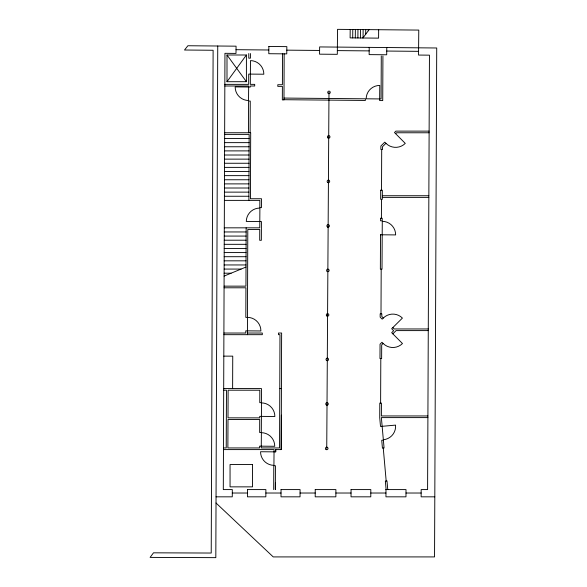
<?xml version="1.0" encoding="UTF-8"?>
<svg xmlns="http://www.w3.org/2000/svg" width="587" height="587" viewBox="0 0 587 587"><rect width="100%" height="100%" fill="white"/><g stroke="black" fill="none" stroke-linecap="round" stroke-linejoin="round"><path stroke-width="0.88" d="M217.74 46.013L215.818 557.65L150.103 557.401L153.493 552.822L211.225 553.042L213.118 50.269L184.509 50.012L187.899 45.742L236.069 46.175L235.989 53.417L224.953 53.314L223.309 489.587L232.313 489.587L232.283 496.829L216.045 496.829M232.621 388.55L232.745 356.148L223.816 356.133M246.158 227.829L245.938 286.148L224.08 286.148M247.398 334.678L247.538 317.362A13.479 13.479 0 0 1 260.892 330.965L245.77 330.841L245.762 333.034L223.904 333.034M248.484 132.743L248.602 101.074L250.253 101.074L250.128 132.743M248.785 53.527L248.763 58.164L250.414 58.164L250.429 53.549M248.895 200.38L249.145 134.386L224.645 134.386M273.696 489.587L273.784 465.74L275.428 465.74L275.347 489.587L275.398 482.83M223.464 449.598L274.056 449.598L273.924 465.344A13.479 13.479 0 0 1 260.562 451.741L275.707 451.865L275.699 449.598L281.21 449.598L281.356 415.156M275.707 451.865L275.714 449.598M282.508 53.791L282.398 84.726L277.798 84.726L277.798 86.37L282.391 86.37L282.34 99.9L283.983 99.9L284.159 53.799M281.195 449.598L281.628 333.034L278.465 333.034L278.458 334.678L279.977 334.678L279.559 447.947L261.252 447.947L261.384 432.685A13.479 13.479 0 0 1 274.738 446.281L259.615 446.164L259.608 447.947L227.873 447.947L227.998 419.5L259.711 419.522L259.667 432.531L261.31 432.531L261.494 402.895A13.479 13.479 0 0 1 274.848 416.491L259.725 416.374L259.718 417.878L228.005 417.849L228.123 390.194L259.821 390.223L259.777 402.66L261.42 402.66L261.472 388.579L223.691 388.543M381.279 55.97L381.095 98.939L366.163 98.807A13.479 13.479 0 0 1 379.767 85.445L379.635 100.568L382.731 100.597L382.922 55.978M380.618 403.108L380.802 358.562M381 313.884L381.19 269.154M381.403 218.276L381.484 199.331M381.528 190.225L381.697 149.458M326.739 448.439L328.984 92.379M350.197 29.467L350.116 37.884L378.586 38.14L378.659 29.724M352.706 37.906L352.78 29.489M355.296 37.928L355.37 29.511M357.879 37.95L357.96 29.533M360.469 37.972L360.543 29.555M363.06 37.795L363.133 29.577M365.679 34.273L365.723 29.607M368.298 30.759L368.306 29.629M369.216 47.378L369.135 54.62L386.701 54.774L386.782 47.54M227 81.703L246.408 54.995L227 54.995L227 81.703L246.408 81.703L246.408 54.995M362.913 37.994L369.135 29.636M385.93 143.316L382.533 146.684L382.519 149.465L380.875 149.45L380.89 145.994L384.771 142.149L385.93 143.316A13.67 13.67 0 0 0 405.265 143.397L394.479 132.523L395.895 131.121L429.126 131.121M395.638 133.689L396.57 132.772L429.119 132.772M383.348 318L382.181 319.152L380.163 317.119L380.171 313.884L381.821 313.891L381.807 316.444L383.348 318A13.479 13.479 0 0 1 402.411 318.081L391.676 328.727L393.65 330.716L391.683 332.668L402.469 343.542A13.67 13.67 0 0 1 383.135 343.461L381.689 344.899L381.631 358.569L379.98 358.554L380.046 344.209L381.976 342.287L383.135 343.461M392.842 333.834L396.1 330.606L428.275 330.606M224.117 276.081L246.004 267.048M224.836 84.359L248.668 84.359L248.705 74.094L263.827 74.211A13.479 13.479 0 0 0 250.473 60.615L250.311 84.359L254.699 84.359L254.692 86.003L250.304 86.003L250.304 87.03L235.174 86.905A13.479 13.479 0 0 0 248.536 100.509L248.661 86.003L224.828 86.003M224.652 132.743L250.686 132.743L250.436 198.736L261.501 198.736L261.472 207.622L259.828 207.622L259.85 200.38L224.403 200.38M224.63 138.51L249.13 138.51M224.616 142.634L249.115 142.634M224.601 146.765L249.101 146.765M224.586 150.888L249.079 150.888M224.572 155.012L249.064 155.012M224.557 159.136L249.049 159.136M224.542 163.259L249.035 163.259M224.52 167.383L249.02 167.383M224.505 171.507L249.005 171.507M224.491 175.638L248.991 175.638M224.476 179.761L248.976 179.761M224.461 183.885L248.961 183.885M224.447 188.009L248.939 188.009M224.432 192.132L248.925 192.132M382.32 195.735L428.848 195.735M224.417 196.256L248.91 196.256M382.313 197.379L428.84 197.379M224.293 227.829L259.748 227.829L259.894 208.077A13.479 13.479 0 0 0 246.291 221.431L261.42 221.556L261.347 240.303L259.703 240.303L259.74 229.473L247.795 229.473L247.465 317.391L245.821 317.391L245.931 287.791L224.073 287.791M224.278 231.953L246.136 231.953M224.263 236.077L246.122 236.077M224.249 240.2L246.107 240.2M224.234 244.324L246.092 244.324M224.219 248.448L246.078 248.448M224.205 252.571L246.063 252.571M224.19 256.702L246.048 256.702M224.175 260.826L246.034 260.826M224.153 264.95L246.012 264.95M224.139 269.073L241.096 269.073M224.124 273.197L231.102 273.197M428.283 328.962L394.222 328.962L392.842 327.568M247.406 333.034L262.308 333.034L262.308 334.678L223.896 334.678M427.908 415.956L381.374 415.956L381.44 403.115L379.789 403.1L379.73 417.673L380.508 426.456L395.572 425.113A13.479 13.479 0 0 1 383.34 439.736L381.374 417.606L427.901 417.606M223.471 447.947L226.23 447.947L226.472 390.194L223.684 390.186M232.298 493.021L247.457 493.021M265.867 493.021L281.026 493.021M300.06 493.021L315.219 493.021M335.881 493.021L351.041 493.021M370.801 493.021L385.96 493.021M405.991 493.021L421.15 493.021M434.806 496.829L421.136 496.829L421.165 489.587L427.593 489.587L429.449 55.163L418.538 55.061L418.78 30.084L337.54 29.35L337.305 54.327L319.563 54.173L319.636 46.931L436.721 47.987L434.549 556.916L273.241 556.916L216.023 503.008M279.779 388.594L281.422 388.594M236.033 49.69L268.824 49.99M286.808 50.152L319.599 50.445M337.342 50.607L369.179 50.893M386.745 51.054L418.582 51.34M283.998 98.066L365.385 98.799L365.378 100.443L283.983 99.709M227 54.995L246.408 81.703M387.765 489.587L386.994 480.958L385.358 481.105L386.114 489.587M383.252 448.028L386.18 481.032M247.472 489.587L247.443 496.829L265.845 496.829L265.882 489.587L247.472 489.587M281.041 489.587L281.004 496.829L300.045 496.829L300.074 489.587L281.041 489.587M315.234 489.587L315.204 496.829L335.867 496.829L335.896 489.587L315.234 489.587M351.055 489.587L351.026 496.829L370.786 496.829L370.815 489.587L351.055 489.587M380.508 234.778L380.361 269.147L382.012 269.162L382.276 221.314A13.479 13.479 0 0 1 395.638 234.917L380.508 234.778M380.581 218.269L380.574 220.793L382.218 220.807L382.225 218.283L380.581 218.269M380.699 190.217L380.662 199.323L382.306 199.338L382.35 190.232L380.699 190.217M385.975 489.587L385.945 496.829L405.977 496.829L406.006 489.587L385.975 489.587M268.861 46.468L268.787 53.711L286.764 53.872L286.845 46.637L268.861 46.468M383.377 440.14L381.733 440.279L382.431 448.101L384.067 447.962L383.377 440.14M252.535 464.544L230.053 464.544L230.053 486.858L252.535 486.858L252.535 464.544M328.302 93.45A1.277 1.277 0 0 0 330.261 92.43A1.277 1.277 0 0 0 328.397 91.249A1.277 1.277 0 0 0 328.302 93.45M328.016 137.96A1.277 1.277 0 0 0 329.975 136.94A1.277 1.277 0 0 0 328.118 135.751A1.277 1.277 0 0 0 328.016 137.96M327.737 182.469A1.277 1.277 0 0 0 329.696 181.449A1.277 1.277 0 0 0 327.832 180.26A1.277 1.277 0 0 0 327.737 182.469M327.458 226.978A1.277 1.277 0 0 0 329.417 225.958A1.277 1.277 0 0 0 327.553 224.77A1.277 1.277 0 0 0 327.458 226.978M327.179 271.48A1.277 1.277 0 0 0 329.138 270.468A1.277 1.277 0 0 0 327.275 269.279A1.277 1.277 0 0 0 327.179 271.48M326.893 315.989A1.277 1.277 0 0 0 328.852 314.97A1.277 1.277 0 0 0 326.996 313.788A1.277 1.277 0 0 0 326.893 315.989M326.614 360.499A1.277 1.277 0 0 0 328.573 359.479A1.277 1.277 0 0 0 326.71 358.297A1.277 1.277 0 0 0 326.614 360.499M326.335 405.008A1.277 1.277 0 0 0 328.294 403.988A1.277 1.277 0 0 0 326.431 402.799A1.277 1.277 0 0 0 326.335 405.008M326.056 449.517A1.277 1.277 0 0 0 328.016 448.497A1.277 1.277 0 0 0 326.152 447.309A1.277 1.277 0 0 0 326.056 449.517"/></g></svg>
